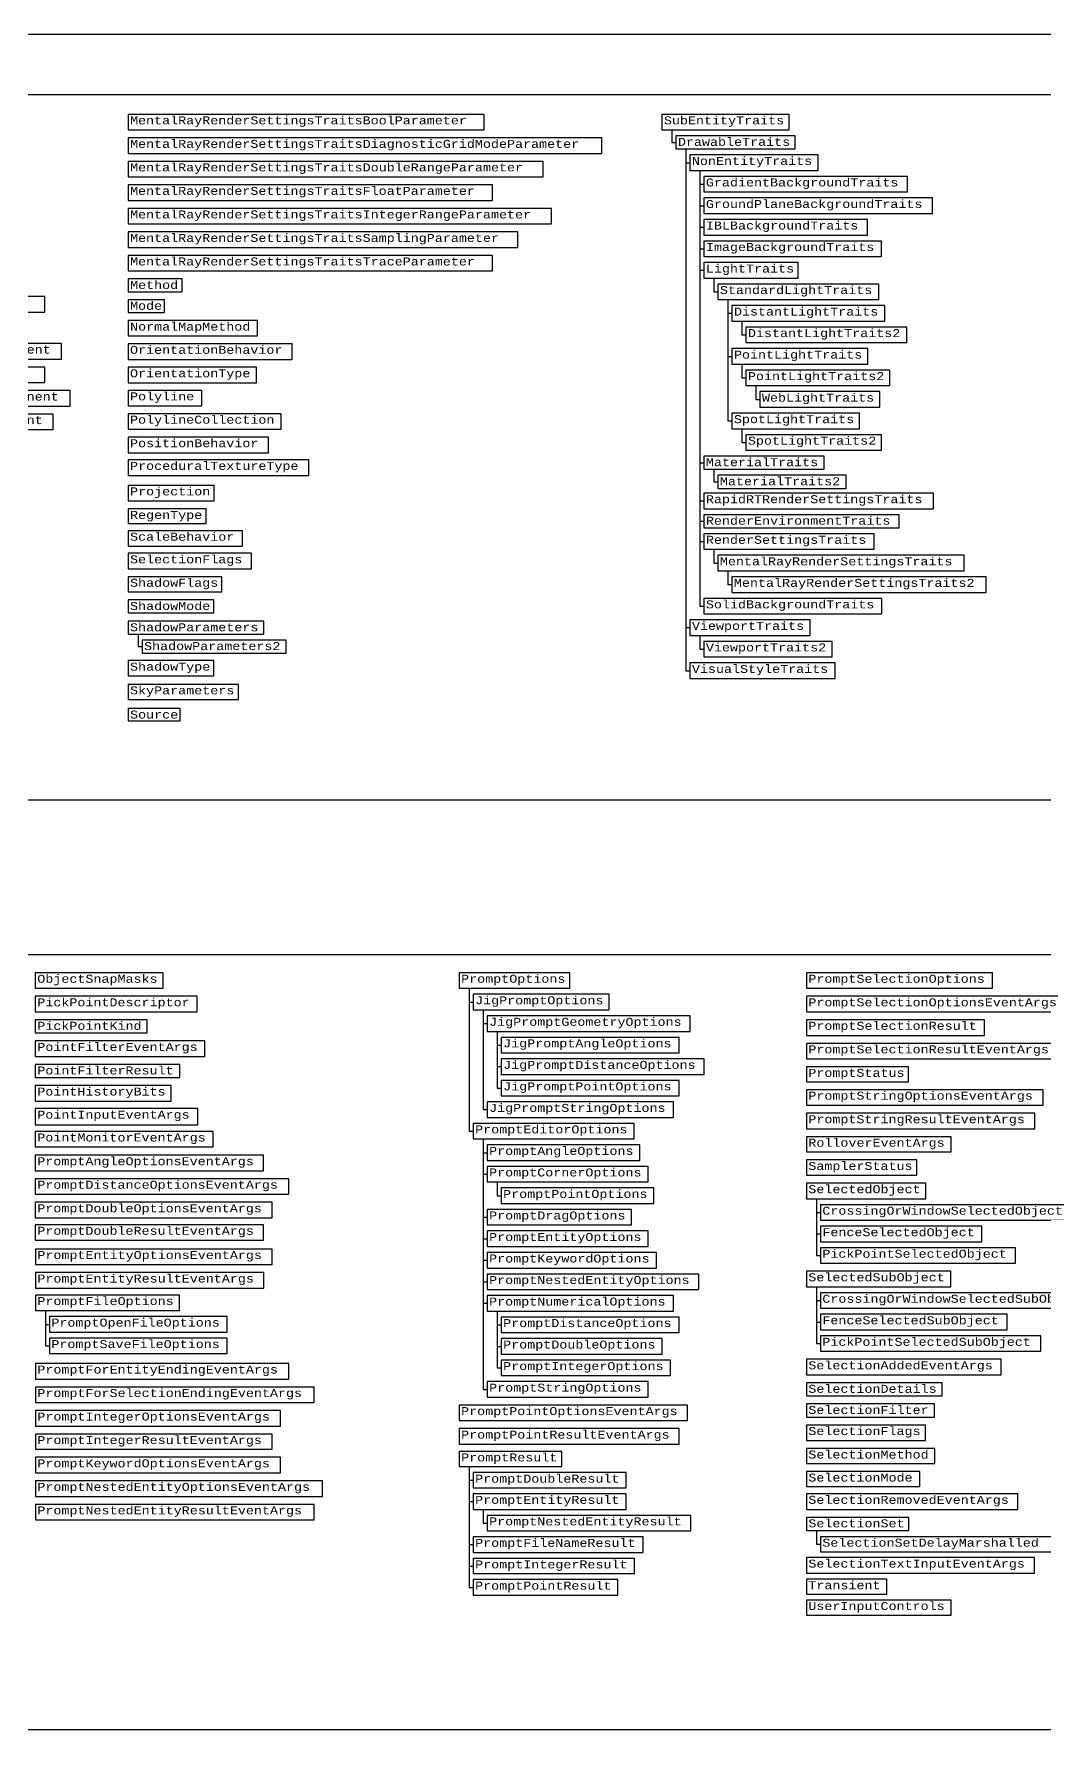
# Model space of a CAD drawing. Header units: inches. Extents: x 349 to 921, y -344 to 10.
# Drawn here: x 807.3 to 857.8, y -84.6 to 1.1 of the extents above; entities that cross this region are included whole.
import ezdxf

# ---------------------------------------------------------------- set-up
doc = ezdxf.new("R2010")
doc.units = ezdxf.units.IN
doc.header["$MEASUREMENT"] = 0
doc.layers.add('Managed classes', color=3, linetype='Continuous')
doc.layers.add('ObjectARX 2010 Managed classes', color=7, linetype='Continuous')
doc.styles.add('PureManaged', font='cour.ttf', dxfattribs={"height": 0.4})
doc.styles.get("Standard").update_dxf_attribs({"font": 'cour.ttf'})

msp = doc.modelspace()

# ---------------------------------------------------------------- linework, layer by layer
for p, q in [((839.169, -3.675), (839.169, -4.303)), ((839.169, -4.303), (839.369, -4.303)), ((839.869, -4.63), (839.869, -30.705)), ((839.869, -5.318), (840.069, -5.318)), ((840.569, -5.705), (840.569, -27.478)), ((840.569, -6.393), (840.769, -6.393)), ((840.569, -7.469), (840.769, -7.469)), ((840.569, -8.544), (840.769, -8.544)), ((840.569, -9.619), (840.769, -9.619)), ((840.569, -10.695), (840.769, -10.695)), ((841.269, -11.082), (841.269, -11.77)), ((841.269, -11.77), (841.469, -11.77)), ((841.969, -12.158), (841.969, -18.222)), ((841.969, -12.845), (842.169, -12.845)), ((842.669, -13.233), (842.669, -13.921)), ((842.669, -13.921), (842.869, -13.921)), ((841.969, -14.996), (842.169, -14.996)), ((842.669, -15.384), (842.669, -16.072)), ((842.669, -16.072), (842.869, -16.072)), ((843.369, -16.459), (843.369, -17.147)), ((843.369, -17.147), (843.569, -17.147)), ((841.969, -18.222), (842.169, -18.222)), ((842.669, -18.61), (842.669, -19.298)), ((842.669, -19.298), (842.869, -19.298)), ((840.569, -20.313), (840.769, -20.313)), ((841.269, -20.64), (841.269, -21.268)), ((841.269, -21.268), (841.469, -21.268)), ((840.569, -22.222), (840.769, -22.222)), ((840.569, -23.237), (840.769, -23.237)), ((840.569, -24.252), (840.769, -24.252)), ((841.269, -24.64), (841.269, -25.328)), ((841.269, -25.328), (841.469, -25.328)), ((841.969, -25.715), (841.969, -26.403)), ((841.969, -26.403), (842.169, -26.403)), ((840.569, -27.478), (840.769, -27.478)), ((812.487, -28.876), (812.487, -29.502)), ((839.869, -28.554), (840.069, -28.554)), ((840.569, -28.942), (840.569, -29.629)), ((812.487, -29.502), (812.687, -29.502)), ((840.569, -29.629), (840.769, -29.629)), ((839.869, -30.705), (840.069, -30.705)), ((829.034, -46.579), (829.034, -53.719)), ((829.034, -47.266), (829.234, -47.266)), ((829.734, -47.654), (829.734, -52.643)), ((829.734, -48.342), (829.934, -48.342)), ((830.434, -48.73), (830.434, -51.568)), ((830.434, -49.417), (830.634, -49.417)), ((830.434, -50.493), (830.634, -50.493)), ((830.434, -51.568), (830.634, -51.568)), ((829.734, -52.643), (829.934, -52.643)), ((829.034, -53.719), (829.234, -53.719)), ((829.734, -54.106), (829.734, -66.623)), ((829.734, -54.794), (829.934, -54.794)), ((829.734, -55.87), (829.934, -55.87)), ((830.434, -56.257), (830.434, -56.945)), ((830.434, -56.945), (830.634, -56.945)), ((846.388, -57.094), (846.388, -59.933)), ((829.734, -58.02), (829.934, -58.02)), ((846.388, -57.782), (846.588, -57.782)), ((829.734, -59.096), (829.934, -59.096)), ((846.388, -58.857), (846.588, -58.857)), ((846.388, -59.933), (846.588, -59.933)), ((829.734, -60.171), (829.934, -60.171)), ((829.734, -61.246), (829.934, -61.246)), ((846.388, -61.496), (846.388, -64.334)), ((829.734, -62.322), (829.934, -62.322)), ((846.388, -62.184), (846.588, -62.184)), ((807.855, -62.686), (807.855, -64.449)), ((807.855, -63.374), (808.055, -63.374)), ((830.434, -62.71), (830.434, -65.548)), ((830.434, -63.397), (830.634, -63.397)), ((846.388, -63.259), (846.588, -63.259)), ((807.855, -64.449), (808.055, -64.449)), ((830.434, -64.473), (830.634, -64.473)), ((846.388, -64.334), (846.588, -64.334)), ((830.434, -65.548), (830.634, -65.548)), ((829.734, -66.623), (829.934, -66.623)), ((829.034, -70.485), (829.034, -76.521)), ((829.034, -71.166), (829.234, -71.166)), ((829.034, -72.234), (829.234, -72.234)), ((829.734, -72.622), (829.734, -73.309)), ((829.734, -73.309), (829.934, -73.309)), ((846.388, -73.675), (846.388, -74.363)), ((829.034, -74.385), (829.234, -74.385)), ((846.388, -74.363), (846.588, -74.363)), ((829.034, -75.453), (829.234, -75.453)), ((829.034, -76.521), (829.234, -76.521))]:
    msp.add_line(p, q)
for points in [[(636.228, 1.1), (920.942, 1.1), (920.942, -185.231), (636.229, -185.231)], [(772.659, -1.9), (871.828, -1.9), (871.828, -37.18), (772.659, -37.18)], [(811.987, -2.9), (811.987, -3.675), (829.786, -3.675), (829.786, -2.9)], [(838.669, -2.9), (838.669, -3.675), (845.037, -3.675), (845.037, -2.9)], [(811.987, -4.075), (811.987, -4.851), (835.669, -4.851), (835.669, -4.075)], [(839.369, -3.975), (839.369, -4.63), (845.326, -4.63), (845.326, -3.975)], [(840.069, -4.93), (840.069, -5.705), (846.485, -5.705), (846.485, -4.93)], [(811.987, -5.251), (811.987, -6.026), (832.728, -6.026), (832.728, -5.251)], [(811.987, -6.426), (811.987, -7.202), (830.207, -7.202), (830.207, -6.426)], [(840.769, -6.005), (840.769, -6.781), (850.938, -6.781), (850.938, -6.005)], [(811.987, -7.602), (811.987, -8.377), (833.148, -8.377), (833.148, -7.602)], [(840.769, -7.081), (840.769, -7.856), (852.199, -7.856), (852.199, -7.081)], [(840.769, -8.156), (840.769, -8.932), (848.953, -8.932), (848.953, -8.156)], [(811.987, -8.777), (811.987, -9.552), (831.467, -9.552), (831.467, -8.777)], [(840.769, -9.232), (840.769, -10.007), (849.643, -10.007), (849.643, -9.232)], [(811.987, -9.952), (811.987, -10.728), (830.207, -10.728), (830.207, -9.952)], [(811.987, -11.128), (811.987, -11.768), (814.688, -11.768), (814.688, -11.128)], [(840.769, -10.307), (840.769, -11.082), (845.476, -11.082), (845.476, -10.307)], [(841.469, -11.382), (841.469, -12.158), (849.518, -12.158), (849.518, -11.382)], [(797.6, -12.004), (797.6, -12.779), (807.826, -12.779), (807.826, -12.004)], [(811.987, -12.168), (811.987, -12.808), (813.805, -12.808), (813.805, -12.168)], [(842.169, -12.458), (842.169, -13.233), (849.807, -13.233), (849.807, -12.458)], [(811.987, -13.208), (811.987, -13.969), (818.462, -13.969), (818.462, -13.208)], [(842.869, -13.533), (842.869, -14.309), (850.914, -14.309), (850.914, -13.533)], [(797.6, -14.355), (797.6, -15.13), (808.667, -15.13), (808.667, -14.355)], [(811.987, -14.369), (811.987, -15.145), (820.187, -15.145), (820.187, -14.369)], [(842.169, -14.609), (842.169, -15.384), (848.959, -15.384), (848.959, -14.609)], [(797.6, -15.53), (797.6, -16.305), (807.826, -16.305), (807.826, -15.53)], [(811.987, -15.541), (811.987, -16.317), (818.4, -16.317), (818.4, -15.541)], [(842.869, -15.684), (842.869, -16.459), (850.066, -16.459), (850.066, -15.684)], [(797.6, -16.705), (797.6, -17.481), (809.087, -17.481), (809.087, -16.705)], [(811.987, -16.694), (811.987, -17.469), (815.67, -17.469), (815.67, -16.694)], [(843.569, -16.759), (843.569, -17.535), (849.568, -17.535), (849.568, -16.759)], [(797.6, -17.881), (797.6, -18.656), (808.246, -18.656), (808.246, -17.881)], [(811.987, -17.86), (811.987, -18.635), (819.648, -18.635), (819.648, -17.86)], [(842.169, -17.835), (842.169, -18.61), (848.537, -18.61), (848.537, -17.835)], [(811.987, -19.037), (811.987, -19.812), (819.001, -19.812), (819.001, -19.037)], [(842.869, -18.91), (842.869, -19.685), (849.644, -19.685), (849.644, -18.91)], [(811.987, -20.169), (811.987, -20.944), (821.024, -20.944), (821.024, -20.169)], [(840.769, -19.985), (840.769, -20.64), (846.772, -20.64), (846.772, -19.985)], [(841.469, -20.94), (841.469, -21.595), (847.879, -21.595), (847.879, -20.94)], [(811.987, -21.444), (811.987, -22.22), (816.287, -22.22), (816.287, -21.444)], [(840.769, -21.835), (840.769, -22.61), (852.238, -22.61), (852.238, -21.835)], [(811.987, -22.62), (811.987, -23.352), (815.884, -23.352), (815.884, -22.62)], [(840.769, -22.91), (840.769, -23.565), (850.532, -23.565), (850.532, -22.91)], [(811.987, -23.709), (811.987, -24.484), (817.7, -24.484), (817.7, -23.709)], [(840.769, -23.865), (840.769, -24.64), (849.271, -24.64), (849.271, -23.865)], [(811.987, -24.84), (811.987, -25.616), (818.158, -25.616), (818.158, -24.84)], [(841.469, -24.94), (841.469, -25.715), (853.775, -25.715), (853.775, -24.94)], [(811.987, -26.011), (811.987, -26.772), (816.675, -26.772), (816.675, -26.011)], [(842.169, -26.015), (842.169, -26.791), (854.882, -26.791), (854.882, -26.015)], [(811.987, -27.172), (811.987, -27.812), (816.271, -27.812), (816.271, -27.172)], [(840.769, -27.091), (840.769, -27.866), (849.658, -27.866), (849.658, -27.091)], [(811.987, -28.236), (811.987, -28.876), (818.775, -28.876), (818.775, -28.236)], [(840.069, -28.166), (840.069, -28.942), (846.075, -28.942), (846.075, -28.166)], [(812.687, -29.176), (812.687, -29.827), (819.882, -29.827), (819.882, -29.176)], [(840.769, -29.242), (840.769, -30.017), (847.182, -30.017), (847.182, -29.242)], [(811.987, -30.203), (811.987, -30.964), (816.271, -30.964), (816.271, -30.203)], [(840.069, -30.317), (840.069, -31.092), (847.335, -31.092), (847.335, -30.317)], [(811.987, -31.388), (811.987, -32.149), (817.515, -32.149), (817.515, -31.388)], [(811.987, -32.597), (811.987, -33.218), (814.59, -33.218), (814.59, -32.597)], [(790.909, -44.885), (861.92, -44.885), (861.906, -83.641), (790.895, -83.641)], [(807.351, -45.803), (807.351, -46.579), (813.747, -46.579), (813.747, -45.803)], [(828.534, -45.803), (828.534, -46.579), (834.065, -46.579), (834.065, -45.803)], [(845.888, -45.803), (845.888, -46.579), (855.2, -46.579), (855.2, -45.803)], [(807.351, -46.979), (807.351, -47.754), (815.434, -47.754), (815.434, -46.979)], [(829.234, -46.879), (829.234, -47.654), (836.028, -47.654), (836.028, -46.879)], [(845.888, -46.979), (845.888, -47.754), (858.982, -47.754), (858.982, -46.979)], [(829.934, -47.954), (829.934, -48.73), (840.089, -48.73), (840.089, -47.954)], [(807.351, -48.154), (807.351, -48.809), (812.941, -48.809), (812.941, -48.154)], [(845.888, -48.154), (845.888, -48.93), (854.801, -48.93), (854.801, -48.154)], [(807.351, -49.209), (807.351, -49.984), (815.823, -49.984), (815.823, -49.209)], [(830.634, -49.03), (830.634, -49.805), (839.529, -49.805), (839.529, -49.03)], [(845.888, -49.33), (845.888, -50.105), (858.561, -50.105), (858.561, -49.33)], [(807.351, -50.384), (807.351, -51.039), (814.583, -51.039), (814.583, -50.384)], [(830.634, -50.105), (830.634, -50.88), (840.789, -50.88), (840.789, -50.105)], [(845.888, -50.505), (845.888, -51.246), (850.998, -51.246), (850.998, -50.505)], [(807.351, -51.439), (807.351, -52.214), (814.142, -52.214), (814.142, -51.439)], [(830.634, -51.18), (830.634, -51.956), (839.529, -51.956), (839.529, -51.18)], [(829.934, -52.256), (829.934, -53.031), (839.249, -53.031), (839.249, -52.256)], [(845.888, -51.646), (845.888, -52.422), (857.721, -52.422), (857.721, -51.646)], [(807.351, -52.593), (807.351, -53.398), (815.471, -53.398), (815.471, -52.593)], [(845.888, -52.822), (845.888, -53.597), (857.301, -53.597), (857.301, -52.822)], [(807.351, -53.735), (807.351, -54.51), (816.243, -54.51), (816.243, -53.735)], [(829.234, -53.331), (829.234, -54.106), (837.286, -54.106), (837.286, -53.331)], [(845.888, -53.997), (845.888, -54.758), (853.13, -54.758), (853.13, -53.997)], [(829.934, -54.406), (829.934, -55.182), (837.566, -55.182), (837.566, -54.406)], [(807.351, -54.922), (807.351, -55.697), (818.764, -55.697), (818.764, -54.922)], [(829.934, -55.482), (829.934, -56.257), (837.986, -56.257), (837.986, -55.482)], [(845.888, -55.158), (845.888, -55.919), (851.417, -55.919), (851.417, -55.158)], [(807.351, -56.097), (807.351, -56.873), (820.024, -56.873), (820.024, -56.097)], [(830.634, -56.557), (830.634, -57.333), (838.266, -57.333), (838.266, -56.557)], [(845.888, -56.319), (845.888, -57.094), (851.858, -57.094), (851.858, -56.319)], [(807.351, -57.273), (807.351, -58.048), (819.184, -58.048), (819.184, -57.273)], [(846.588, -57.394), (846.588, -58.17), (859.3, -58.17), (859.3, -57.394)], [(829.934, -57.633), (829.934, -58.408), (837.145, -58.408), (837.145, -57.633)], [(807.351, -58.398), (807.351, -59.159), (818.764, -59.159), (818.764, -58.398)], [(829.934, -58.708), (829.934, -59.483), (837.986, -59.483), (837.986, -58.708)], [(846.588, -58.47), (846.588, -59.245), (854.667, -59.245), (854.667, -58.47)], [(807.355, -59.61), (807.355, -60.385), (819.188, -60.385), (819.188, -59.61)], [(829.934, -59.783), (829.934, -60.559), (838.406, -60.559), (838.406, -59.783)], [(846.588, -59.545), (846.588, -60.321), (856.341, -60.321), (856.341, -59.545)], [(807.355, -60.785), (807.355, -61.561), (818.768, -61.561), (818.768, -60.785)], [(829.934, -60.859), (829.934, -61.634), (840.507, -61.634), (840.507, -60.859)], [(845.888, -60.721), (845.888, -61.496), (853.118, -61.496), (853.118, -60.721)], [(807.355, -61.911), (807.355, -62.686), (814.566, -62.686), (814.566, -61.911)], [(829.934, -61.934), (829.934, -62.71), (839.246, -62.71), (839.246, -61.934)], [(846.588, -61.796), (846.588, -62.571), (860.561, -62.571), (860.561, -61.796)], [(808.055, -62.986), (808.055, -63.761), (816.947, -63.761), (816.947, -62.986)], [(830.634, -63.01), (830.634, -63.785), (839.526, -63.785), (839.526, -63.01)], [(846.588, -62.871), (846.588, -63.647), (855.928, -63.647), (855.928, -62.871)], [(808.055, -64.061), (808.055, -64.837), (816.947, -64.837), (816.947, -64.061)], [(830.634, -64.085), (830.634, -64.86), (838.686, -64.86), (838.686, -64.085)], [(846.588, -63.947), (846.588, -64.722), (857.602, -64.722), (857.602, -63.947)], [(845.888, -65.122), (845.888, -65.897), (855.618, -65.897), (855.618, -65.122)], [(807.355, -65.332), (807.355, -66.107), (820.028, -66.107), (820.028, -65.332)], [(830.634, -65.16), (830.634, -65.936), (839.106, -65.936), (839.106, -65.16)], [(807.355, -66.507), (807.355, -67.283), (821.289, -67.283), (821.289, -66.507)], [(829.934, -66.236), (829.934, -67.011), (837.986, -67.011), (837.986, -66.236)], [(845.888, -66.297), (845.888, -66.952), (852.677, -66.952), (852.677, -66.297)], [(807.355, -67.683), (807.355, -68.458), (819.608, -68.458), (819.608, -67.683)], [(828.534, -67.411), (828.534, -68.186), (839.947, -68.186), (839.947, -67.411)], [(845.888, -67.352), (845.888, -68.007), (852.288, -68.007), (852.288, -67.352)], [(845.888, -68.407), (845.888, -69.182), (851.837, -69.182), (851.837, -68.407)], [(807.355, -68.858), (807.355, -69.619), (819.188, -69.619), (819.188, -68.858)], [(828.534, -68.586), (828.534, -69.362), (839.527, -69.362), (839.527, -68.586)], [(807.355, -70.019), (807.355, -70.795), (819.608, -70.795), (819.608, -70.019)], [(828.534, -69.724), (828.534, -70.485), (833.665, -70.485), (833.665, -69.724)], [(845.888, -69.582), (845.888, -70.335), (852.316, -70.335), (852.316, -69.582)], [(829.234, -70.785), (829.234, -71.546), (836.886, -71.546), (836.886, -70.785)], [(845.888, -70.731), (845.888, -71.484), (851.561, -71.484), (851.561, -70.731)], [(807.355, -71.195), (807.355, -71.97), (821.709, -71.97), (821.709, -71.195)], [(829.234, -71.846), (829.234, -72.622), (836.886, -72.622), (836.886, -71.846)], [(845.888, -71.845), (845.888, -72.62), (856.459, -72.62), (856.459, -71.845)], [(807.355, -72.37), (807.355, -73.145), (821.289, -73.145), (821.289, -72.37)], [(829.934, -72.922), (829.934, -73.697), (840.107, -73.697), (840.107, -72.922)], [(845.888, -73.02), (845.888, -73.675), (851.017, -73.675), (851.017, -73.02)], [(829.234, -73.997), (829.234, -74.772), (837.727, -74.772), (837.727, -73.997)], [(846.588, -73.986), (846.588, -74.739), (858.178, -74.739), (858.178, -73.986)], [(829.234, -75.072), (829.234, -75.834), (837.307, -75.834), (837.307, -75.072)], [(845.888, -75.032), (845.888, -75.807), (857.299, -75.807), (857.299, -75.032)], [(829.234, -76.134), (829.234, -76.909), (836.466, -76.909), (836.466, -76.134)], [(845.888, -76.113), (845.888, -76.866), (849.919, -76.866), (849.919, -76.113)], [(845.888, -77.151), (845.888, -77.912), (853.132, -77.912), (853.132, -77.151)]]:
    msp.add_lwpolyline(points, close=True)

# ---------------------------------------------------------------- texts
at = {"layer": 'Managed classes', "char_height": 0.4, "attachment_point": 1, "style": 'PureManaged'}
for s, insert in [('{\\Fcourier new;MentalRayRenderSettingsTraitsBoolParameter}', (812.087, -3)), ('{\\Fcourier new;SubEntityTraits}', (838.769, -3)), ('{\\Fcourier new;MentalRayRenderSettingsTraitsDiagnosticGridModeParameter}', (812.087, -4.175)), ('{\\Fcourier new;DrawableTraits}', (839.469, -4.075)), ('{\\Fcourier new;NonEntityTraits}', (840.169, -5.03)), ('{\\Fcourier new;MentalRayRenderSettingsTraitsDoubleRangeParameter}', (812.087, -5.351)), ('{\\Fcourier new;MentalRayRenderSettingsTraitsFloatParameter}', (812.087, -6.526)), ('{\\Fcourier new;GradientBackgroundTraits}', (840.869, -6.105)), ('{\\Fcourier new;MentalRayRenderSettingsTraitsIntegerRangeParameter}', (812.087, -7.702)), ('{\\Fcourier new;GroundPlaneBackgroundTraits}', (840.869, -7.181)), ('{\\Fcourier new|c0;IBLBackgroundTraits}', (840.869, -8.256)), ('{\\Fcourier new;MentalRayRenderSettingsTraitsSamplingParameter}', (812.087, -8.877)), ('{\\Fcourier new;ImageBackgroundTraits}', (840.869, -9.332)), ('{\\Fcourier new;MentalRayRenderSettingsTraitsTraceParameter}', (812.087, -10.052)), ('{\\Fcourier new;LightTraits}', (840.869, -10.407)), ('{\\Fcourier new;Method}', (812.087, -11.228)), ('{\\Fcourier new;StandardLightTraits}', (841.569, -11.482)), ('{\\Fcourier new;Mode}', (812.087, -12.268)), ('{\\Fcourier new;DistantLightTraits}', (842.269, -12.558)), ('{\\Fcourier new;NormalMapMethod}', (812.087, -13.308)), ('{\\Fcourier new;DistantLightTraits2}', (842.969, -13.633)), ('{\\Fcourier new;MaterialNormalMapComponent}', (797.7, -14.455)), ('{\\Fcourier new;PointLightTraits}', (842.269, -14.709)), ('{\\Fcourier new;OrientationType}', (812.087, -15.641)), ('{\\Fcourier new;PointLightTraits2}', (842.969, -15.784)), ('{\\Fcourier new;MaterialRefractionComponent}', (797.7, -16.805)), ('{\\Fcourier new;WebLightTraits}', (843.669, -16.859)), ('{\\Fcourier new;MaterialSpecularComponent}', (797.7, -17.981)), ('{\\Fcourier new;SpotLightTraits}', (842.269, -17.935)), ('{\\Fcourier new;SpotLightTraits2}', (842.969, -19.01)), ('{\\Fcourier new;MaterialTraits}', (840.869, -20.085)), ('{\\Fcourier new;MaterialTraits2}', (841.569, -21.04)), ('{\\Fcourier new;Projection}', (812.087, -21.544)), ('{\\Fcourier new|c0;RapidRTRenderSettingsTraits}', (840.869, -21.935)), ('{\\Fcourier new;RegenType}', (812.087, -22.72)), ('{\\Fcourier new;RenderEnvironmentTraits}', (840.869, -23.01)), ('{\\Fcourier new;RenderSettingsTraits}', (840.869, -23.965)), ('{\\Fcourier new;MentalRayRenderSettingsTraits}', (841.569, -25.04)), ('{\\Fcourier new;ShadowFlags}', (812.087, -26.111)), ('{\\Fcourier new;MentalRayRenderSettingsTraits2}', (842.269, -26.115)), ('{\\Fcourier new;ShadowMode}', (812.087, -27.272)), ('{\\Fcourier new;SolidBackgroundTraits}', (840.869, -27.191)), ('{\\Fcourier new;ViewportTraits}', (840.169, -28.266)), ('{\\Fcourier new;ShadowParameters}', (812.087, -28.336)), ('{\\Fcourier new;ShadowParameters2}', (812.787, -29.276)), ('{\\Fcourier new;ViewportTraits2}', (840.869, -29.342)), ('{\\Fcourier new;ShadowType}', (812.087, -30.303)), ('{\\Fcourier new;VisualStyleTraits}', (840.169, -30.417)), ('{\\Fcourier new;SkyParameters}', (812.087, -31.488)), ('{\\Fcourier new;Source}', (812.087, -32.697)), ('{\\Fcourier new;ObjectSnapMasks}', (807.451, -45.903)), ('{\\Fcourier new;PromptOptions}', (828.634, -45.903)), ('{\\Fcourier new;PromptSelectionOptions}', (845.988, -45.903)), ('{\\Fcourier new;PickPointDescriptor}', (807.451, -47.079)), ('{\\Fcourier new;JigPromptOptions}', (829.334, -46.979)), ('{\\Fcourier new;PromptSelectionOptionsEventArgs}', (845.988, -47.079)), ('{\\Fcourier new;PickPointKind}', (807.451, -48.254)), ('{\\Fcourier new;JigPromptGeometryOptions}', (830.034, -48.054)), ('{\\Fcourier new;PromptSelectionResult}', (845.988, -48.254)), ('{\\Fcourier new;PointFilterEventArgs}', (807.451, -49.309)), ('{\\Fcourier new;JigPromptAngleOptions}', (830.734, -49.13)), ('{\\Fcourier new;PromptSelectionResultEventArgs}', (845.988, -49.43)), ('{\\Fcourier new;PointFilterResult}', (807.451, -50.484)), ('{\\Fcourier new;JigPromptDistanceOptions}', (830.734, -50.205)), ('{\\Fcourier new;JigPromptPointOptions}', (830.734, -51.28)), ('{\\Fcourier new;PromptStatus}', (845.988, -50.605)), ('{\\Fcourier new;PointHistoryBits}', (807.451, -51.539)), ('{\\Fcourier new;PromptStringOptionsEventArgs}', (845.988, -51.746)), ('{\\Fcourier new;JigPromptStringOptions}', (830.034, -52.356)), ('{\\Fcourier new;PromptStringResultEventArgs}', (845.988, -52.922)), ('{\\Fcourier new;PointMonitorEventArgs}', (807.451, -53.835)), ('{\\Fcourier new;PromptEditorOptions}', (829.334, -53.431)), ('{\\Fcourier new;PromptAngleOptions}', (830.034, -54.506)), ('{\\Fcourier new;RolloverEventArgs}', (845.988, -54.097)), ('{\\Fcourier new;PromptAngleOptionsEventArgs}', (807.451, -55.022)), ('{\\Fcourier new;PromptCornerOptions}', (830.034, -55.582)), ('{\\Fcourier new;SamplerStatus}', (845.988, -55.258)), ('{\\Fcourier new;PromptDistanceOptionsEventArgs}', (807.451, -56.197)), ('{\\Fcourier new;SelectedObject}', (845.988, -56.419)), ('{\\Fcourier new;PromptDoubleOptionsEventArgs}', (807.451, -57.373)), ('{\\Fcourier new;PromptPointOptions}', (830.734, -56.657)), ('{\\Fcourier new;PromptDragOptions}', (830.034, -57.733)), ('{\\Fcourier new;CrossingOrWindowSelectedObject}', (846.688, -57.494)), ('{\\Fcourier new;PromptDoubleResultEventArgs}', (807.451, -58.498)), ('{\\Fcourier new;PromptEntityOptions}', (830.034, -58.808)), ('{\\Fcourier new;FenceSelectedObject}', (846.688, -58.57)), ('{\\Fcourier new;PromptEntityOptionsEventArgs}', (807.455, -59.71)), ('{\\Fcourier new;PromptKeywordOptions}', (830.034, -59.883)), ('{\\Fcourier new;PickPointSelectedObject}', (846.688, -59.645)), ('{\\Fcourier new;PromptEntityResultEventArgs}', (807.455, -60.885)), ('{\\Fcourier new;SelectedSubObject}', (845.988, -60.821)), ('{\\Fcourier new;PromptNestedEntityOptions}', (830.034, -60.959)), ('{\\Fcourier new;PromptFileOptions}', (807.455, -62.011)), ('{\\Fcourier new;PromptNumericalOptions}', (830.034, -62.034)), ('{\\Fcourier new;CrossingOrWindowSelectedSubObject}', (846.688, -61.896)), ('{\\Fcourier new;PromptOpenFileOptions}', (808.155, -63.086)), ('{\\Fcourier new;PromptDistanceOptions}', (830.734, -63.11)), ('{\\Fcourier new;FenceSelectedSubObject}', (846.688, -62.971)), ('{\\Fcourier new;PromptSaveFileOptions}', (808.155, -64.161)), ('{\\Fcourier new;PromptDoubleOptions}', (830.734, -64.185)), ('{\\Fcourier new;PickPointSelectedSubObject}', (846.688, -64.047)), ('{\\Fcourier new;PromptForEntityEndingEventArgs}', (807.455, -65.432)), ('{\\Fcourier new;PromptIntegerOptions}', (830.734, -65.26)), ('{\\Fcourier new;SelectionAddedEventArgs}', (845.988, -65.222)), ('{\\Fcourier new;PromptForSelectionEndingEventArgs}', (807.455, -66.607)), ('{\\Fcourier new;PromptStringOptions}', (830.034, -66.336)), ('{\\Fcourier new;SelectionDetails}', (845.988, -66.397)), ('{\\Fcourier new;PromptPointOptionsEventArgs}', (828.634, -67.511)), ('{\\Fcourier new;SelectionFilter}', (845.988, -67.452)), ('{\\Fcourier new;PromptIntegerOptionsEventArgs}', (807.455, -67.783)), ('{\\Fcourier new;SelectionFlags}', (845.988, -68.507)), ('{\\Fcourier new;PromptIntegerResultEventArgs}', (807.455, -68.958)), ('{\\Fcourier new;PromptPointResultEventArgs}', (828.634, -68.686)), ('{\\Fcourier new;PromptKeywordOptionsEventArgs}', (807.455, -70.119)), ('{\\Fcourier new;PromptResult}', (828.634, -69.824)), ('{\\Fcourier new;SelectionMethod}', (845.988, -69.682)), ('{\\Fcourier new;PromptDoubleResult}', (829.334, -70.885)), ('{\\Fcourier new;PromptNestedEntityOptionsEventArgs}', (807.455, -71.295)), ('{\\Fcourier new;PromptEntityResult}', (829.334, -71.946)), ('{\\Fcourier new;SelectionRemovedEventArgs}', (845.988, -71.945)), ('{\\Fcourier new;PromptNestedEntityResultEventArgs}', (807.455, -72.47)), ('{\\Fcourier new;PromptNestedEntityResult}', (830.034, -73.022)), ('{\\Fcourier new;SelectionSet}', (845.988, -73.12)), ('{\\Fcourier new;PromptFileNameResult}', (829.334, -74.097)), ('{\\Fcourier new;PromptIntegerResult}', (829.334, -75.172)), ('{\\Fcourier new;SelectionTextInputEventArgs}', (845.988, -75.132)), ('{\\Fcourier new;PromptPointResult}', (829.334, -76.234)), ('{\\Fcourier new;UserInputControls}', (845.988, -77.251))]:
    msp.add_mtext(s, dxfattribs=dict(at, insert=insert))
at = {"layer": 'Managed classes', "color": 6, "char_height": 0.4, "attachment_point": 1, "style": 'PureManaged'}
for s, insert in [('{\\Fcourier new|c0;OrientationBehavior}', (812.087, -14.469)), ('{\\Fcourier new|c0;Polyline}', (812.087, -16.794)), ('{\\Fcourier new|c0;PositionBehavior}', (812.087, -19.137)), ('{\\Fcourier new|c0;ProceduralTextureType}', (812.087, -20.269)), ('{\\Fcourier new|c0;ScaleBehavior}', (812.087, -23.809)), ('{\\Fcourier new|c0;SelectionFlags}', (812.087, -24.94)), ('{\\Fcourier new|c0;PointInputEventArgs}', (807.451, -52.693)), ('{\\Fcourier new|c0;SelectionMode}', (845.988, -70.831)), ('{\\Fcourier new|c0;SelectionSetDelayMarshalled}', (846.688, -74.086)), ('{\\Fcourier new|c0;Transient}', (845.988, -76.213))]:
    msp.add_mtext(s, dxfattribs=dict(at, insert=insert))
at = {"layer": 'ObjectARX 2010 Managed classes', "color": 3, "insert": (812.087, -17.96), "char_height": 0.4, "attachment_point": 1}
msp.add_mtext('{\\Fcourier new;PolylineCollection}', dxfattribs=at)

doc.saveas('drawing.dxf')
